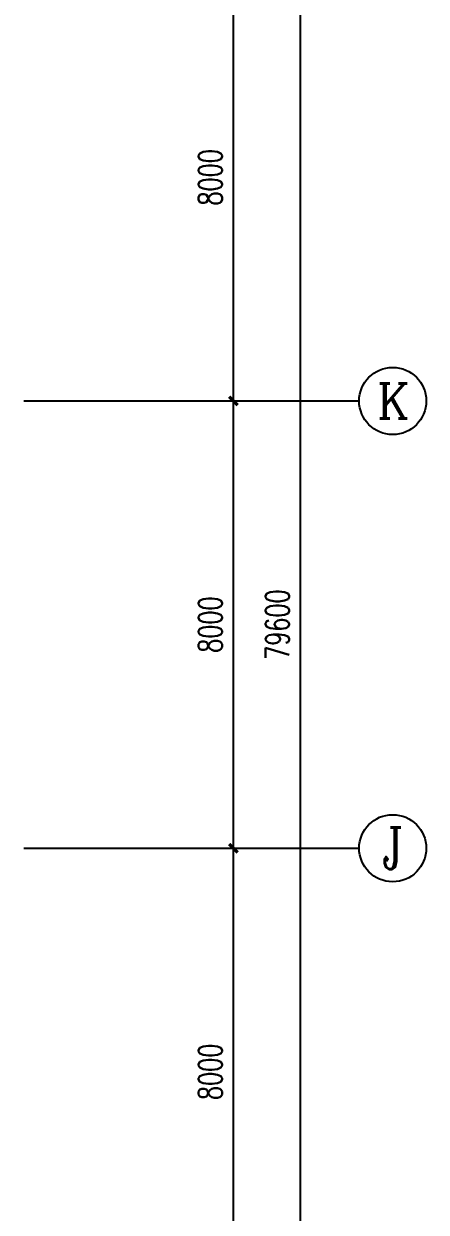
# Model space of a CAD drawing. Extents: x 1725663 to 4653551, y -550461 to 248782.
# Drawn here: x 2395143 to 2402343, y -218182 to -196924 of the extents above; entities that cross this region are included whole.
import ezdxf
from ezdxf.enums import TextEntityAlignment as Align

# ---------------------------------------------------------------- set-up
doc = ezdxf.new("R2010")
doc.units = 0
doc.header["$LTSCALE"] = 1000
for name, color, linetype in [('0-底图', 7, 'Continuous'), ('AXIS', 3, 'Continuous'), ('AXIS_TEXT', 7, 'Continuous')]:
    doc.layers.add(name, color=color, linetype=linetype)
doc.styles.add('_TCH_AXIS', font='COMPLEX', dxfattribs={"bigfont": 'GBCBIG'})
doc.styles.add('A_DIM_T3', font='SIMPLEX', dxfattribs={"width": 0.7, "bigfont": 'HZ'})
doc.styles.add('COMPLEX', font='COMPLEX')
doc.dimstyles.new('_TCH_ARCH&&150', dxfattribs={"dimtxt": 420, "dimasz": 150, "dimexe": 375, "dimexo": 450, "dimgap": 202.5, "dimtad": 1, "dimdec": 0, "dimzin": 0, "dimdsep": 46, "dimtxsty": 'A_DIM_T3', "dimblk": 'ARCHTICK', "dimcen": 0.09, "dimclrt": 7, "dimazin": 2, "dimtfac": 1, "dimtdec": 0, "dimtix": 1, "dimtmove": 2, "dimatfit": 3, "dimfxl": 150, "dimtolj": 1, "dimtzin": 0, "dimarcsym": 0})

# ---------------------------------------------------------------- blocks, each defined once
blk = doc.blocks.new('_ArchTick')
at = {"color": 0, "linetype": 'ByBlock', "const_width": 0.4}
blk.add_lwpolyline([(-0.5, -0.5), (0.5, 0.5)], dxfattribs=at)
blk = doc.blocks.new('*D874')
at = {"layer": 'AXIS', "color": 0, "lineweight": -2, "transparency": 16777216}
for p, q in [((1606457, -86738), (1611332, -86738)), ((1610957, -166338), (1610957, -86738)), ((1606457, -166338), (1611332, -166338))]:
    blk.add_line(p, q, dxfattribs=at)
at = {"layer": 'Defpoints', "color": 0, "transparency": 16777216}
for p in [(1606007, -86738), (1610957, -86738), (1606007, -166338)]:
    blk.add_point(p, dxfattribs=at)
at = {"layer": 'AXIS', "color": 0, "lineweight": -2, "transparency": 16777216, "xscale": 150, "yscale": 150, "zscale": 150}
for p, rotation in [((1610957, -86738), 90), ((1610957, -166338), 270)]:
    blk.add_blockref('_ArchTick', p, dxfattribs=dict(at, rotation=rotation))
at = {"layer": 'AXIS', "color": 7, "transparency": 16777216, "insert": (1610544, -126538), "char_height": 420, "attachment_point": 5, "rotation": 90, "style": 'A_DIM_T3'}
blk.add_mtext('\\A1;79600', dxfattribs=at)
blk = doc.blocks.new('*D881')
at = {"layer": 'AXIS', "color": 0, "lineweight": -2, "transparency": 16777216}
for p, q in [((1606457, -130538), (1610132, -130538)), ((1609757, -138538), (1609757, -130538)), ((1606457, -138538), (1610132, -138538))]:
    blk.add_line(p, q, dxfattribs=at)
at = {"layer": 'Defpoints', "color": 0, "transparency": 16777216}
for p in [(1606007, -130538), (1609757, -130538), (1606007, -138538)]:
    blk.add_point(p, dxfattribs=at)
at = {"layer": 'AXIS', "color": 0, "lineweight": -2, "transparency": 16777216, "xscale": 150, "yscale": 150, "zscale": 150}
for p, rotation in [((1609757, -130538), 90), ((1609757, -138538), 270)]:
    blk.add_blockref('_ArchTick', p, dxfattribs=dict(at, rotation=rotation))
at = {"layer": 'AXIS', "color": 7, "transparency": 16777216, "insert": (1609344, -134538), "char_height": 420, "attachment_point": 5, "rotation": 90, "style": 'A_DIM_T3'}
blk.add_mtext('\\A1;8000', dxfattribs=at)
blk = doc.blocks.new('*D882')
at = {"layer": 'AXIS', "color": 0, "lineweight": -2, "transparency": 16777216}
for p, q in [((1606457, -122538), (1610132, -122538)), ((1609757, -130538), (1609757, -122538)), ((1606457, -130538), (1610132, -130538))]:
    blk.add_line(p, q, dxfattribs=at)
at = {"layer": 'Defpoints', "color": 0, "transparency": 16777216}
for p in [(1606007, -122538), (1609757, -122538), (1606007, -130538)]:
    blk.add_point(p, dxfattribs=at)
at = {"layer": 'AXIS', "color": 0, "lineweight": -2, "transparency": 16777216, "xscale": 150, "yscale": 150, "zscale": 150}
for p, rotation in [((1609757, -122538), 90), ((1609757, -130538), 270)]:
    blk.add_blockref('_ArchTick', p, dxfattribs=dict(at, rotation=rotation))
at = {"layer": 'AXIS', "color": 7, "transparency": 16777216, "insert": (1609344, -126538), "char_height": 420, "attachment_point": 5, "rotation": 90, "style": 'A_DIM_T3'}
blk.add_mtext('\\A1;8000', dxfattribs=at)
blk = doc.blocks.new('*D883')
at = {"layer": 'AXIS', "color": 0, "lineweight": -2, "transparency": 16777216}
for p, q in [((1606457, -114538), (1610132, -114538)), ((1609757, -122538), (1609757, -114538)), ((1606457, -122538), (1610132, -122538))]:
    blk.add_line(p, q, dxfattribs=at)
at = {"layer": 'Defpoints', "color": 0, "transparency": 16777216}
for p in [(1606007, -114538), (1609757, -114538), (1606007, -122538)]:
    blk.add_point(p, dxfattribs=at)
at = {"layer": 'AXIS', "color": 0, "lineweight": -2, "transparency": 16777216, "xscale": 150, "yscale": 150, "zscale": 150}
for p, rotation in [((1609757, -114538), 90), ((1609757, -122538), 270)]:
    blk.add_blockref('_ArchTick', p, dxfattribs=dict(at, rotation=rotation))
at = {"layer": 'AXIS', "color": 7, "transparency": 16777216, "insert": (1609344, -118538), "char_height": 420, "attachment_point": 5, "rotation": 90, "style": 'A_DIM_T3'}
blk.add_mtext('\\A1;8000', dxfattribs=at)
blk = doc.blocks.new('*D938')
at = {"layer": 'AXIS', "color": 0, "lineweight": -2, "transparency": 16777216}
for p, q in [((1606457, -86738), (1611332, -86738)), ((1610957, -166338), (1610957, -86738)), ((1606457, -166338), (1611332, -166338))]:
    blk.add_line(p, q, dxfattribs=at)
at = {"layer": 'Defpoints', "color": 0, "transparency": 16777216}
for p in [(1606007, -86738), (1610957, -86738), (1606007, -166338)]:
    blk.add_point(p, dxfattribs=at)
at = {"layer": 'AXIS', "color": 0, "lineweight": -2, "transparency": 16777216, "xscale": 150, "yscale": 150, "zscale": 150}
for p, rotation in [((1610957, -86738), 90), ((1610957, -166338), 270)]:
    blk.add_blockref('_ArchTick', p, dxfattribs=dict(at, rotation=rotation))
at = {"layer": 'AXIS', "color": 7, "transparency": 16777216, "insert": (1610544, -126538), "char_height": 420, "attachment_point": 5, "rotation": 90, "style": 'A_DIM_T3'}
blk.add_mtext('\\A1;79600', dxfattribs=at)
blk = doc.blocks.new('*D945')
at = {"layer": 'AXIS', "color": 0, "lineweight": -2, "transparency": 16777216}
for p, q in [((1606457, -130538), (1610132, -130538)), ((1609757, -138538), (1609757, -130538)), ((1606457, -138538), (1610132, -138538))]:
    blk.add_line(p, q, dxfattribs=at)
at = {"layer": 'Defpoints', "color": 0, "transparency": 16777216}
for p in [(1606007, -130538), (1609757, -130538), (1606007, -138538)]:
    blk.add_point(p, dxfattribs=at)
at = {"layer": 'AXIS', "color": 0, "lineweight": -2, "transparency": 16777216, "xscale": 150, "yscale": 150, "zscale": 150}
for p, rotation in [((1609757, -130538), 90), ((1609757, -138538), 270)]:
    blk.add_blockref('_ArchTick', p, dxfattribs=dict(at, rotation=rotation))
at = {"layer": 'AXIS', "color": 7, "transparency": 16777216, "insert": (1609344, -134538), "char_height": 420, "attachment_point": 5, "rotation": 90, "style": 'A_DIM_T3'}
blk.add_mtext('\\A1;8000', dxfattribs=at)
blk = doc.blocks.new('*D946')
at = {"layer": 'AXIS', "color": 0, "lineweight": -2, "transparency": 16777216}
for p, q in [((1606457, -122538), (1610132, -122538)), ((1609757, -130538), (1609757, -122538)), ((1606457, -130538), (1610132, -130538))]:
    blk.add_line(p, q, dxfattribs=at)
at = {"layer": 'Defpoints', "color": 0, "transparency": 16777216}
for p in [(1606007, -122538), (1609757, -122538), (1606007, -130538)]:
    blk.add_point(p, dxfattribs=at)
at = {"layer": 'AXIS', "color": 0, "lineweight": -2, "transparency": 16777216, "xscale": 150, "yscale": 150, "zscale": 150}
for p, rotation in [((1609757, -122538), 90), ((1609757, -130538), 270)]:
    blk.add_blockref('_ArchTick', p, dxfattribs=dict(at, rotation=rotation))
at = {"layer": 'AXIS', "color": 7, "transparency": 16777216, "insert": (1609344, -126538), "char_height": 420, "attachment_point": 5, "rotation": 90, "style": 'A_DIM_T3'}
blk.add_mtext('\\A1;8000', dxfattribs=at)
blk = doc.blocks.new('*D947')
at = {"layer": 'AXIS', "color": 0, "lineweight": -2, "transparency": 16777216}
for p, q in [((1606457, -114538), (1610132, -114538)), ((1609757, -122538), (1609757, -114538)), ((1606457, -122538), (1610132, -122538))]:
    blk.add_line(p, q, dxfattribs=at)
at = {"layer": 'Defpoints', "color": 0, "transparency": 16777216}
for p in [(1606007, -114538), (1609757, -114538), (1606007, -122538)]:
    blk.add_point(p, dxfattribs=at)
at = {"layer": 'AXIS', "color": 0, "lineweight": -2, "transparency": 16777216, "xscale": 150, "yscale": 150, "zscale": 150}
for p, rotation in [((1609757, -114538), 90), ((1609757, -122538), 270)]:
    blk.add_blockref('_ArchTick', p, dxfattribs=dict(at, rotation=rotation))
at = {"layer": 'AXIS', "color": 7, "transparency": 16777216, "insert": (1609344, -118538), "char_height": 420, "attachment_point": 5, "rotation": 90, "style": 'A_DIM_T3'}
blk.add_mtext('\\A1;8000', dxfattribs=at)
blk = doc.blocks.new('_AXISO')
blk.add_circle((0, 0), 0.5)
at = {"layer": 'AXIS_TEXT', "style": 'COMPLEX', "width": 1.041667}
blk.add_attdef('A', text='', height=0.56, dxfattribs=at).set_placement((-0.25, -0.28), (0.25, -0.28), align=Align.FIT)
blk = doc.blocks.new('*D1002')
at = {"layer": 'AXIS', "color": 0, "lineweight": -2, "transparency": 16777216}
for p, q in [((1606457, -86738), (1611332, -86738)), ((1610957, -166338), (1610957, -86738)), ((1606457, -166338), (1611332, -166338))]:
    blk.add_line(p, q, dxfattribs=at)
at = {"layer": 'Defpoints', "color": 0, "transparency": 16777216}
for p in [(1606007, -86738), (1610957, -86738), (1606007, -166338)]:
    blk.add_point(p, dxfattribs=at)
at = {"layer": 'AXIS', "color": 0, "lineweight": -2, "transparency": 16777216, "xscale": 150, "yscale": 150, "zscale": 150}
for p, rotation in [((1610957, -86738), 90), ((1610957, -166338), 270)]:
    blk.add_blockref('_ArchTick', p, dxfattribs=dict(at, rotation=rotation))
at = {"layer": 'AXIS', "color": 7, "transparency": 16777216, "insert": (1610544, -126538), "char_height": 420, "attachment_point": 5, "rotation": 90, "style": 'A_DIM_T3'}
blk.add_mtext('\\A1;79600', dxfattribs=at)
blk = doc.blocks.new('*D1009')
at = {"layer": 'AXIS', "color": 0, "lineweight": -2, "transparency": 16777216}
for p, q in [((1606457, -130538), (1610132, -130538)), ((1609757, -138538), (1609757, -130538)), ((1606457, -138538), (1610132, -138538))]:
    blk.add_line(p, q, dxfattribs=at)
at = {"layer": 'Defpoints', "color": 0, "transparency": 16777216}
for p in [(1606007, -130538), (1609757, -130538), (1606007, -138538)]:
    blk.add_point(p, dxfattribs=at)
at = {"layer": 'AXIS', "color": 0, "lineweight": -2, "transparency": 16777216, "xscale": 150, "yscale": 150, "zscale": 150}
for p, rotation in [((1609757, -130538), 90), ((1609757, -138538), 270)]:
    blk.add_blockref('_ArchTick', p, dxfattribs=dict(at, rotation=rotation))
at = {"layer": 'AXIS', "color": 7, "transparency": 16777216, "insert": (1609344, -134538), "char_height": 420, "attachment_point": 5, "rotation": 90, "style": 'A_DIM_T3'}
blk.add_mtext('\\A1;8000', dxfattribs=at)
blk = doc.blocks.new('*D1010')
at = {"layer": 'AXIS', "color": 0, "lineweight": -2, "transparency": 16777216}
for p, q in [((1606457, -122538), (1610132, -122538)), ((1609757, -130538), (1609757, -122538)), ((1606457, -130538), (1610132, -130538))]:
    blk.add_line(p, q, dxfattribs=at)
at = {"layer": 'Defpoints', "color": 0, "transparency": 16777216}
for p in [(1606007, -122538), (1609757, -122538), (1606007, -130538)]:
    blk.add_point(p, dxfattribs=at)
at = {"layer": 'AXIS', "color": 0, "lineweight": -2, "transparency": 16777216, "xscale": 150, "yscale": 150, "zscale": 150}
for p, rotation in [((1609757, -122538), 90), ((1609757, -130538), 270)]:
    blk.add_blockref('_ArchTick', p, dxfattribs=dict(at, rotation=rotation))
at = {"layer": 'AXIS', "color": 7, "transparency": 16777216, "insert": (1609344, -126538), "char_height": 420, "attachment_point": 5, "rotation": 90, "style": 'A_DIM_T3'}
blk.add_mtext('\\A1;8000', dxfattribs=at)
blk = doc.blocks.new('*D1011')
at = {"layer": 'AXIS', "color": 0, "lineweight": -2, "transparency": 16777216}
for p, q in [((1606457, -114538), (1610132, -114538)), ((1609757, -122538), (1609757, -114538)), ((1606457, -122538), (1610132, -122538))]:
    blk.add_line(p, q, dxfattribs=at)
at = {"layer": 'Defpoints', "color": 0, "transparency": 16777216}
for p in [(1606007, -114538), (1609757, -114538), (1606007, -122538)]:
    blk.add_point(p, dxfattribs=at)
at = {"layer": 'AXIS', "color": 0, "lineweight": -2, "transparency": 16777216, "xscale": 150, "yscale": 150, "zscale": 150}
for p, rotation in [((1609757, -114538), 90), ((1609757, -122538), 270)]:
    blk.add_blockref('_ArchTick', p, dxfattribs=dict(at, rotation=rotation))
at = {"layer": 'AXIS', "color": 7, "transparency": 16777216, "insert": (1609344, -118538), "char_height": 420, "attachment_point": 5, "rotation": 90, "style": 'A_DIM_T3'}
blk.add_mtext('\\A1;8000', dxfattribs=at)
blk = doc.blocks.new('ghgd')
at = {"layer": 'AXIS'}
for p, q in [((1606007, -122537.8), (1612007, -122537.8)), ((1606007, -130537.8), (1612007, -130537.8))]:
    blk.add_line(p, q, dxfattribs=at)
ref = blk.add_blockref('_AXISO', (1612607, -122537.8), dxfattribs=dict(at, xscale=1200, yscale=1200, zscale=1200))
ref.add_attrib('A', 'K', dxfattribs={"layer": 'AXIS_TEXT', "height": 622.9, "style": '_TCH_AXIS'}).set_placement((1612325.2, -122849.2), (1612888.8, -122849.2), align=Align.FIT)
ref = blk.add_blockref('_AXISO', (1612607, -130537.8), dxfattribs=dict(at, xscale=1200, yscale=1200, zscale=1200))
ref.add_attrib('A', 'J', dxfattribs={"layer": 'AXIS_TEXT', "height": 744.1, "style": '_TCH_AXIS'}).set_placement((1612412.1, -130909.8), (1612801.9, -130909.8), align=Align.FIT)
for p1, p2, distance, picture, middle in [((1606007, -166337.8), (1606007, -86737.8), -4950, '*D874', (1610544.5, -126537.8)), ((1606007, -166337.8), (1606007, -86737.8), -4950, '*D938', (1610544.5, -126537.8)), ((1606007, -166337.8), (1606007, -86737.8), -4950, '*D1002', (1610544.5, -126537.8)), ((1606007, -122537.8), (1606007, -114537.8), -3750, '*D883', (1609344.5, -118537.8)), ((1606007, -122537.8), (1606007, -114537.8), -3750, '*D947', (1609344.5, -118537.8)), ((1606007, -122537.8), (1606007, -114537.8), -3750, '*D1011', (1609344.5, -118537.8)), ((1606007, -130537.8), (1606007, -122537.8), -3750, '*D882', (1609344.5, -126537.8)), ((1606007, -130537.8), (1606007, -122537.8), -3750, '*D946', (1609344.5, -126537.8)), ((1606007, -130537.8), (1606007, -122537.8), -3750, '*D1010', (1609344.5, -126537.8)), ((1606007, -138537.8), (1606007, -130537.8), -3750, '*D881', (1609344.5, -134537.8)), ((1606007, -138537.8), (1606007, -130537.8), -3750, '*D945', (1609344.5, -134537.8)), ((1606007, -138537.8), (1606007, -130537.8), -3750, '*D1009', (1609344.5, -134537.8))]:
    dim = blk.add_aligned_dim(p1=p1, p2=p2, distance=distance, dimstyle='_TCH_ARCH&&150', dxfattribs=at)
    dim.commit()
    dim.dimension.update_dxf_attribs({"geometry": picture, "text_midpoint": middle})

msp = doc.modelspace()

# ---------------------------------------------------------------- block references
at = {"layer": '0-底图'}
msp.add_blockref('ghgd', (789136, -81133), dxfattribs=at)

doc.saveas('drawing.dxf')
